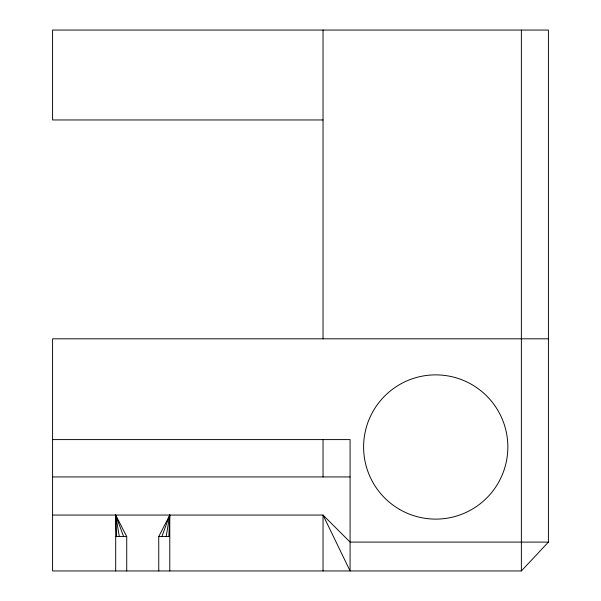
<?xml version="1.0" encoding="UTF-8"?>
<svg xmlns="http://www.w3.org/2000/svg" width="601" height="601" viewBox="0 0 601 601"><rect width="100%" height="100%" fill="white"/><g stroke="black" fill="none" stroke-linecap="round" stroke-linejoin="round"><path stroke-width="0.9" d="M168.858 536.573L169.782 515.057L158.747 536.573L158.747 570.95M166.161 536.573L169.782 515.057L161.864 536.573M548.413 338.814L52.587 338.814L52.587 570.95L521.367 570.95L548.413 542.102L548.413 30.05L52.587 30.05L52.587 119.96L323.037 119.96M52.587 439.594L350.082 439.594L350.082 570.95L323.037 515.057L52.587 515.057M52.587 476.931L350.082 476.931M115.692 536.573L126.728 536.573L126.728 570.95M158.747 536.573L169.782 536.573M548.413 542.102L350.082 542.102L323.037 515.057L323.037 570.95M115.692 570.95L115.692 515.057L126.728 536.573M116.617 536.573L115.692 515.057L123.611 536.573M115.692 515.057L119.314 536.573M521.367 30.05L521.367 570.95M323.037 30.05L323.037 338.814M323.037 439.594L323.037 476.931M169.782 515.057L169.782 570.95M399.665 509.453A72.12 72.12 0 0 0 507.845 446.994A72.12 72.12 0 0 0 399.665 384.535A72.12 72.12 0 0 0 399.665 509.453"/></g></svg>
